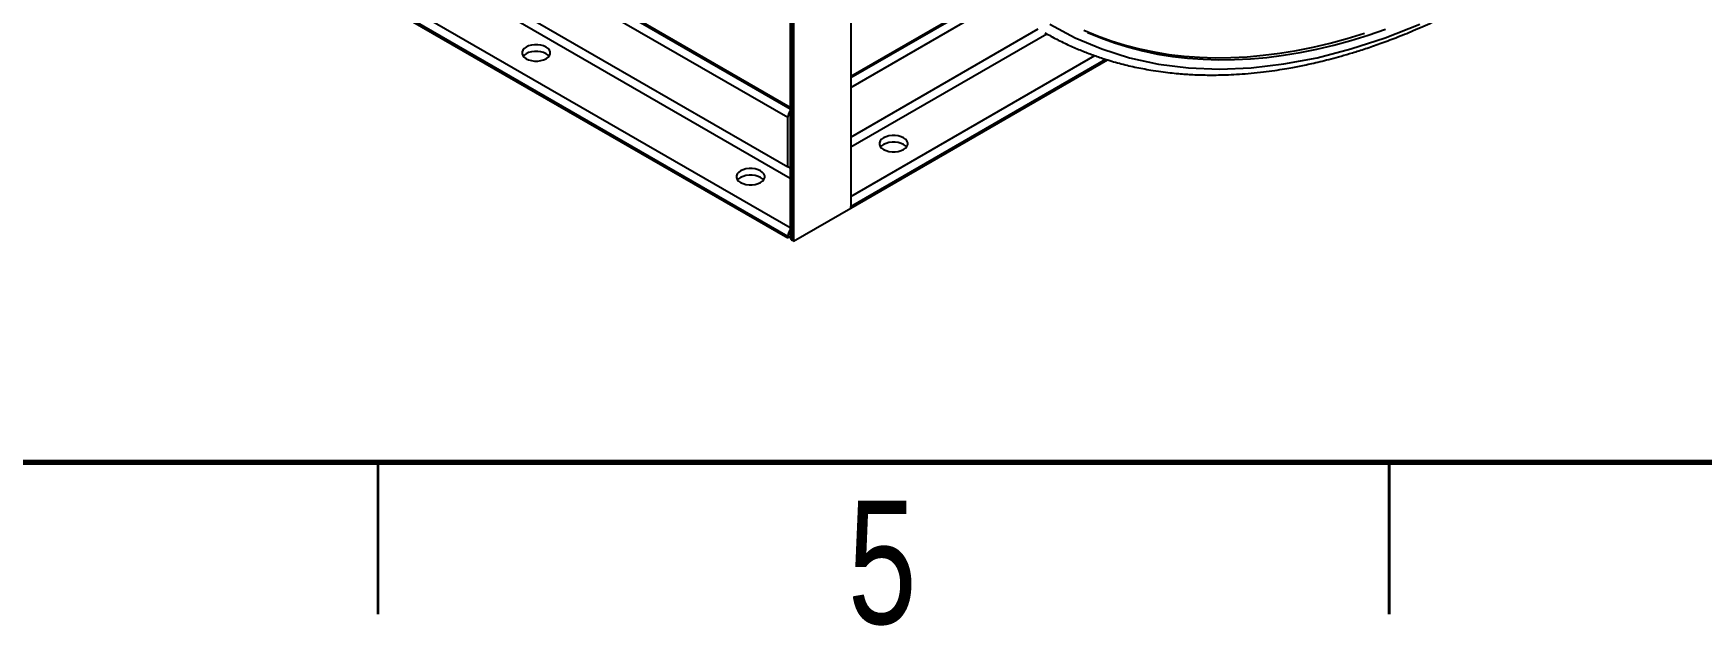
# Model space of a CAD drawing. Header units: millimetres. Extents: x 2 to 418, y 2 to 295.
# Drawn here: x 143 to 225.5, y 1.9 to 31.2 of the extents above; entities that cross this region are included whole.
import ezdxf

# ---------------------------------------------------------------- set-up
doc = ezdxf.new("R2010")
doc.units = ezdxf.units.MM
doc.styles.add('SLDTEXTSTYLE0', font='TXT', dxfattribs={"width": 0.75})

msp = doc.modelspace()

# ---------------------------------------------------------------- linework, layer by layer
at = {"color": 8, "linetype": 'Continuous', "lineweight": 25}
for p, q in [((157.853, 40.507), (180.393, 27.495)), ((154.884, 38.792), (180.393, 24.066)), ((180.481, 38.467), (180.481, 20.995)), ((152.762, 37.568), (180.393, 21.617)), ((183.38, 29.037), (190.099, 32.915)), ((183.38, 28.547), (190.523, 32.67)), ((183.38, 26.097), (192.645, 31.446)), ((183.38, 25.607), (193.074, 31.204)), ((183.38, 23.158), (195.452, 30.127)), ((183.38, 22.668), (195.989, 29.947))]:
    msp.add_line(p, q, dxfattribs=at)
at = {"color": 7, "linetype": 'Continuous', "lineweight": 25}
for p, q in [((157.924, 40.548), (180.393, 27.577)), ((157.641, 40.14), (180.269, 27.077)), ((180.393, 38.518), (180.393, 21.117)), ((180.552, 38.427), (180.552, 20.954)), ((152.55, 37.2), (180.269, 21.199)), ((157.641, 37.69), (180.269, 24.628)), ((152.55, 37.119), (180.269, 21.117)), ((183.38, 36.794), (183.38, 22.587)), ((183.38, 29.118), (190.028, 32.956)), ((183.38, 22.587), (196.082, 29.919)), ((180.269, 24.628), (180.269, 27.077)), ((180.393, 24.556), (180.269, 24.628)), ((180.552, 20.954), (183.38, 22.587)), ((183.38, 22.587), (183.38, 22.668)), ((180.269, 21.117), (180.269, 21.199)), ((180.393, 21.189), (180.269, 21.117)), ((180.481, 20.995), (180.552, 20.954))]:
    msp.add_line(p, q, dxfattribs=at)
at = {"color": 7, "linetype": 'Continuous', "lineweight": 70}
msp.add_line((410, 10), (10, 10), dxfattribs=at)
at = {"color": 7, "linetype": 'Continuous', "lineweight": 35}
for p, q in [((160, 10), (160, 2.5)), ((210, 2.5), (210, 10)), ((210, 10), (210, 2.5))]:
    msp.add_line(p, q, dxfattribs=at)
at = {"color": 7, "linetype": 'Continuous', "lineweight": 25, "flags": 128}
for points in [[(193.233, 31.687), (194.481, 31.01), (195.794, 30.454), (197.168, 30.02), (198.6, 29.71), (200.084, 29.523), (201.616, 29.462), (203.188, 29.525), (204.798, 29.713), (206.44, 30.024), (208.112, 30.458), (209.806, 31.013), (211.518, 31.689)], [(194.915, 31.379), (195.576, 31.102), (196.254, 30.856), (196.947, 30.642), (197.655, 30.459), (198.378, 30.308), (199.113, 30.188), (199.862, 30.101), (200.624, 30.045), (201.397, 30.021), (202.182, 30.03), (202.977, 30.07), (203.782, 30.142), (204.596, 30.246), (205.419, 30.382), (206.25, 30.55), (207.089, 30.749), (207.934, 30.98), (208.785, 31.242)], [(195.091, 31.277), (195.753, 31), (196.431, 30.754), (197.124, 30.54), (197.832, 30.357), (198.554, 30.206), (199.29, 30.086), (200.039, 29.999), (200.801, 29.943), (201.574, 29.919), (202.358, 29.928), (203.153, 29.968), (203.958, 30.04), (204.773, 30.144), (205.596, 30.28), (206.427, 30.448), (207.265, 30.647), (208.11, 30.878), (208.961, 31.14), (209.818, 31.433)], [(168.319, 30.547), (168.196, 30.603), (168.055, 30.642), (167.902, 30.662), (167.745, 30.662), (167.592, 30.642), (167.451, 30.603), (167.329, 30.547), (167.231, 30.476), (167.163, 30.394), (167.128, 30.306), (167.128, 30.216), (167.163, 30.127), (167.231, 30.046), (167.329, 29.975), (167.451, 29.919), (167.592, 29.879), (167.745, 29.859), (167.902, 29.859), (168.055, 29.879), (168.196, 29.919), (168.319, 29.975), (168.416, 30.046), (168.484, 30.127), (168.519, 30.216), (168.519, 30.306), (168.484, 30.394), (168.416, 30.476), (168.319, 30.547)], [(168.319, 30.22), (168.196, 30.276), (168.055, 30.316), (167.902, 30.336), (167.745, 30.336), (167.592, 30.316), (167.451, 30.276), (167.329, 30.22), (167.231, 30.149), (167.183, 30.098)], [(168.464, 30.098), (168.416, 30.149), (168.319, 30.22)], [(185.006, 26.056), (184.909, 25.986), (184.841, 25.904), (184.806, 25.816), (184.806, 25.725), (184.841, 25.637), (184.909, 25.556), (185.006, 25.485), (185.129, 25.428), (185.27, 25.389), (185.423, 25.369), (185.58, 25.369), (185.733, 25.389), (185.874, 25.428), (185.996, 25.485), (186.094, 25.556), (186.162, 25.637), (186.197, 25.725), (186.197, 25.816), (186.162, 25.904), (186.094, 25.986), (185.996, 26.056), (185.874, 26.113), (185.733, 26.152), (185.58, 26.172), (185.423, 26.172), (185.27, 26.152), (185.129, 26.113), (185.006, 26.056)], [(185.006, 25.73), (184.909, 25.659), (184.861, 25.607)], [(186.142, 25.607), (186.094, 25.659), (185.996, 25.73), (185.874, 25.786), (185.733, 25.825), (185.58, 25.846), (185.423, 25.846), (185.27, 25.825), (185.129, 25.786), (185.006, 25.73)], [(178.925, 24.424), (178.803, 24.48), (178.661, 24.519), (178.509, 24.539), (178.352, 24.539), (178.199, 24.519), (178.058, 24.48), (177.935, 24.424), (177.838, 24.353), (177.77, 24.271), (177.735, 24.183), (177.735, 24.093), (177.77, 24.004), (177.838, 23.923), (177.935, 23.852), (178.058, 23.796), (178.199, 23.756), (178.352, 23.736), (178.509, 23.736), (178.661, 23.756), (178.803, 23.796), (178.925, 23.852), (179.023, 23.923), (179.091, 24.004), (179.126, 24.093), (179.126, 24.183), (179.091, 24.271), (179.023, 24.353), (178.925, 24.424)], [(178.925, 24.097), (178.803, 24.153), (178.661, 24.193), (178.509, 24.213), (178.352, 24.213), (178.199, 24.193), (178.058, 24.153), (177.935, 24.097), (177.838, 24.026), (177.79, 23.974)], [(179.071, 23.974), (179.023, 24.026), (178.925, 24.097)]]:
    msp.add_lwpolyline(points, dxfattribs=at)
at = {"color": 7, "linetype": 'Continuous', "lineweight": 25}
for centre, radius, start, end in [((180.732, 27.055), 0.464, 136.96871, 177.30352), ((180.732, 21.177), 0.464, 136.96938, 177.30285), ((180.543, 21.132), 0.151, 185.69651, 245.62311)]:
    msp.add_arc(centre, radius, start, end, dxfattribs=at)
msp.add_open_spline([(192.985, 31.252), (193.178, 31.145), (193.578, 30.922), (194.186, 30.633), (194.786, 30.375), (195.354, 30.157), (195.972, 29.945), (196.661, 29.743), (197.428, 29.557), (198.115, 29.425), (198.699, 29.336), (199.155, 29.279), (199.564, 29.239), (199.941, 29.209), (200.311, 29.187), (200.699, 29.172), (201.123, 29.165), (201.579, 29.167), (202.075, 29.181), (202.61, 29.209), (203.186, 29.255), (203.77, 29.318), (204.323, 29.391), (204.806, 29.467), (205.217, 29.539), (205.574, 29.608), (205.921, 29.679), (206.29, 29.761), (206.7, 29.857), (207.151, 29.972), (207.652, 30.109), (208.215, 30.275), (208.854, 30.478), (209.568, 30.724), (210.356, 31.018), (211.218, 31.368), (212.159, 31.778), (212.814, 32.094), (213.153, 32.258)], degree=3, knots=[0, 0, 0, 0, 0.034362, 0.071264, 0.105747, 0.13789, 0.169424, 0.210894, 0.252565, 0.294386, 0.320658, 0.344305, 0.365327, 0.383741, 0.401864, 0.42134, 0.442195, 0.465084, 0.488979, 0.514961, 0.54303, 0.572189, 0.598499, 0.621558, 0.640323, 0.6562, 0.671489, 0.688596, 0.707522, 0.728265, 0.750865, 0.77645, 0.805536, 0.838122, 0.873532, 0.912315, 0.954471, 1, 1, 1, 1], dxfattribs=at)

# ---------------------------------------------------------------- texts
at = {"color": 7, "linetype": 'Continuous', "lineweight": 0, "insert": (184.939, 8.114), "char_height": 6.096, "attachment_point": 2, "style": 'SLDTEXTSTYLE0'}
msp.add_mtext('5', dxfattribs=at)

doc.saveas('drawing.dxf')
